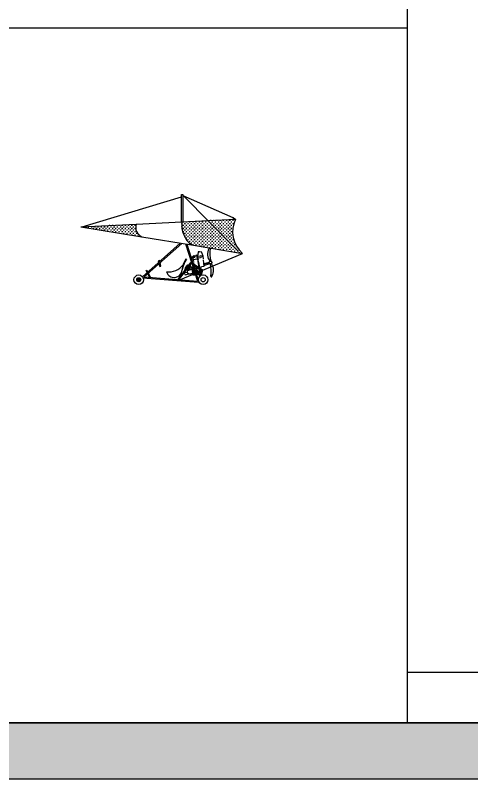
# Model space of a CAD drawing. Header units: millimetres. Extents: x 15433 to 243506, y 235846 to 321695.
# Drawn here: x 139842 to 154049, y 235846 to 259629 of the extents above; entities that cross this region are included whole.
import ezdxf

# ---------------------------------------------------------------- set-up
doc = ezdxf.new("R2010")
doc.units = ezdxf.units.MM
doc.layers.add('www.cad-blocks.net', color=7, linetype='Continuous')

# ---------------------------------------------------------------- blocks, each defined once
blk = doc.blocks.new('A$C2B181C88')
for p, q in [((47, 1802), (3133, 2738)), ((3133, 2807), (3174, 2807)), ((3133, 1968), (3133, 2807)), ((3174, 2807), (3174, 1955)), ((3174, 2787), (4881, 1058)), ((3174, 2770), (4737, 2091)), ((1722, 1884), (3147, 1954)), ((3147, 1954), (4814, 2036)), ((4737, 2091), (4766, 2033)), ((4737, 2091), (4811, 2035)), ((0, 1800), (1722, 1884)), ((0, 1800), (1900, 1488)), ((1900, 1488), (3451, 1233)), ((1922, 242), (3096, 1290)), ((1971, 238), (3142, 1284)), ((3261, 1269), (3628, 111)), ((3299, 1264), (3665, 108)), ((3451, 1233), (5038, 972)), ((3031, 128), (5038, 972)), ((3657, 1017), (3641, 931)), ((3699, 1024), (3657, 1017)), ((3699, 1024), (3742, 1029)), ((3742, 1029), (3783, 946)), ((2452, 754), (2404, 730)), ((2404, 730), (2418, 685)), ((2460, 722), (2452, 754)), ((3270, 803), (3285, 788)), ((3489, 831), (3496, 777)), ((3496, 777), (3626, 800)), ((3496, 777), (3506, 715)), ((3497, 899), (3497, 885)), ((3497, 885), (3549, 885)), ((3525, 849), (3500, 849)), ((3507, 885), (3507, 873)), ((3507, 873), (3539, 872)), ((3539, 872), (3539, 885)), ((3549, 885), (3548, 899)), ((3606, 914), (3635, 750)), ((3607, 908), (3641, 931)), ((3612, 884), (3637, 905)), ((3637, 905), (3633, 885)), ((3633, 885), (3653, 755)), ((3636, 881), (3717, 893)), ((3641, 931), (3637, 905)), ((3640, 726), (3676, 519)), ((3643, 838), (3721, 848)), ((3658, 731), (3692, 539)), ((3800, 885), (3718, 893)), ((3799, 860), (3721, 848)), ((3783, 946), (3794, 903)), ((3794, 903), (3801, 890)), ((3801, 890), (3810, 799)), ((3813, 774), (3834, 559)), ((2430, 648), (2457, 562)), ((2457, 562), (2495, 576)), ((2495, 576), (2469, 683)), ((3030, 157), (3430, 690)), ((3060, 154), (3429, 647)), ((3262, 547), (3216, 398)), ((3298, 537), (3262, 547)), ((3284, 596), (3302, 520)), ((3293, 601), (3310, 530)), ((3302, 606), (3318, 540)), ((3310, 488), (3322, 436)), ((3311, 611), (3326, 551)), ((3318, 498), (3332, 438)), ((3321, 615), (3333, 561)), ((3325, 509), (3342, 441)), ((3329, 623), (3341, 572)), ((3333, 519), (3351, 443)), ((3339, 625), (3349, 582)), ((3341, 530), (3361, 445)), ((3348, 628), (3357, 592)), ((3349, 540), (3355, 514)), ((3351, 513), (3377, 519)), ((3367, 447), (3351, 513)), ((3357, 550), (3365, 516)), ((3358, 630), (3365, 603)), ((3364, 561), (3374, 518)), ((3368, 632), (3372, 613)), ((3372, 571), (3397, 467)), ((3377, 519), (3387, 465)), ((3378, 634), (3380, 624)), ((3380, 582), (3391, 535)), ((3387, 637), (3388, 634)), ((3387, 465), (3489, 489)), ((3388, 592), (3398, 548)), ((3388, 460), (3486, 483)), ((3392, 519), (3404, 469)), ((3396, 602), (3407, 555)), ((3403, 613), (3417, 557)), ((3466, 622), (3409, 662)), ((3449, 677), (3430, 690)), ((3447, 530), (3458, 482)), ((3475, 551), (3488, 551)), ((3475, 485), (3475, 551)), ((3486, 483), (3490, 469)), ((3489, 489), (3493, 475)), ((3493, 475), (3511, 478)), ((3784, 445), (3495, 644)), ((3510, 690), (3519, 628)), ((3745, 429), (3513, 590)), ((3525, 551), (3547, 551)), ((3527, 580), (3531, 551)), ((3546, 485), (3553, 487)), ((3547, 480), (3554, 482)), ((3553, 489), (3557, 540)), ((3609, 501), (3553, 489)), ((3605, 495), (3554, 484)), ((3626, 384), (3605, 495)), ((3632, 380), (3609, 501)), ((3692, 539), (3765, 548)), ((3834, 559), (3762, 548)), ((3823, 651), (4000, 693)), ((3830, 638), (4000, 690)), ((3831, 591), (4016, 654)), ((1971, 238), (3628, 111)), ((2038, 442), (2052, 446)), ((2070, 374), (2038, 442)), ((2052, 446), (2085, 387)), ((2139, 230), (2086, 341)), ((2102, 355), (2173, 225)), ((3314, 378), (3222, 368)), ((3222, 366), (3248, 302)), ((3248, 302), (3361, 334)), ((3316, 435), (3367, 447)), ((3343, 441), (3343, 441)), ((3420, 343), (3491, 360)), ((3421, 338), (3497, 356)), ((3473, 447), (3515, 454)), ((3491, 360), (3473, 447)), ((3479, 443), (3511, 449)), ((3497, 356), (3479, 443)), ((3489, 434), (3507, 347)), ((3490, 469), (3513, 474)), ((3504, 437), (3519, 362)), ((3511, 449), (3531, 362)), ((3515, 454), (3535, 368)), ((3517, 339), (3560, 339)), ((3529, 354), (3551, 354)), ((3531, 362), (3547, 365)), ((3535, 368), (3546, 370)), ((3580, 376), (3626, 384)), ((3582, 371), (3632, 380)), ((3685, 471), (3712, 319)), ((3745, 429), (3696, 249)), ((3784, 445), (3744, 285)), ((1804, 150), (1741, 151)), ((1804, 150), (1758, 106)), ((1804, 150), (1760, 195)), ((1804, 150), (1803, 87)), ((1804, 150), (1805, 213)), ((1804, 150), (1849, 194)), ((1804, 150), (1848, 105)), ((1804, 150), (1867, 149)), ((1920, 207), (3662, 73))]:
    blk.add_line(p, q)
at = {"color": 0}
for p, q in [((3143, 1881), (3143, 1906)), ((3205, 1943), (3180, 1943)), ((3193, 1931), (3193, 1956)), ((3243, 1881), (3243, 1906)), ((3305, 1943), (3280, 1943)), ((3293, 1931), (3293, 1956)), ((3343, 1881), (3343, 1906)), ((3405, 1943), (3380, 1943)), ((3393, 1931), (3393, 1956)), ((3443, 1881), (3443, 1906)), ((3505, 1943), (3480, 1943)), ((3493, 1931), (3493, 1956)), ((3543, 1881), (3543, 1906)), ((3605, 1943), (3580, 1943)), ((3593, 1931), (3593, 1956)), ((3643, 1881), (3643, 1906)), ((3705, 1943), (3680, 1943)), ((3693, 1931), (3693, 1956)), ((3743, 1981), (3743, 1983)), ((3743, 1881), (3743, 1906)), ((3805, 1943), (3780, 1943)), ((3793, 1931), (3793, 1956)), ((3843, 1981), (3843, 1988)), ((3843, 1881), (3843, 1906)), ((3905, 1943), (3880, 1943)), ((3893, 1931), (3893, 1956)), ((3943, 1981), (3943, 1993)), ((3943, 1881), (3943, 1906)), ((3955, 1993), (3949, 1993)), ((4005, 1943), (3980, 1943)), ((3993, 1931), (3993, 1956)), ((4055, 1993), (4030, 1993)), ((4043, 1981), (4043, 1998)), ((4043, 1881), (4043, 1906)), ((4105, 1943), (4080, 1943)), ((4093, 1931), (4093, 1956)), ((4155, 1993), (4130, 1993)), ((4143, 1981), (4143, 2003)), ((4143, 1881), (4143, 1906)), ((4205, 1943), (4180, 1943)), ((4193, 1931), (4193, 1956)), ((4255, 1993), (4230, 1993)), ((4243, 1981), (4243, 2006)), ((4243, 1881), (4243, 1906)), ((4305, 1943), (4280, 1943)), ((4293, 1931), (4293, 1956)), ((4355, 1993), (4330, 1993)), ((4343, 1981), (4343, 2006)), ((4343, 1881), (4343, 1906)), ((4405, 1943), (4380, 1943)), ((4393, 1931), (4393, 1956)), ((4455, 1993), (4430, 1993)), ((4443, 1981), (4443, 2006)), ((4443, 1881), (4443, 1906)), ((4505, 1943), (4480, 1943)), ((4493, 1931), (4493, 1956)), ((4555, 1993), (4530, 1993)), ((4543, 1981), (4543, 2006)), ((4543, 1881), (4543, 1906)), ((4605, 1943), (4580, 1943)), ((4593, 1931), (4593, 1956)), ((4655, 1993), (4630, 1993)), ((4643, 1981), (4643, 2006)), ((4643, 1881), (4643, 1906)), ((4705, 1943), (4680, 1943)), ((4693, 1931), (4693, 1956)), ((4755, 1993), (4730, 1993)), ((4743, 1981), (4743, 2006)), ((4743, 1881), (4743, 1906)), ((4793, 2031), (4793, 2035)), ((55, 1793), (40, 1793)), ((43, 1793), (43, 1802)), ((155, 1793), (130, 1793)), ((143, 1781), (143, 1806)), ((255, 1793), (230, 1793)), ((243, 1781), (243, 1806)), ((293, 1752), (293, 1756)), ((355, 1793), (330, 1793)), ((343, 1781), (343, 1806)), ((405, 1743), (380, 1743)), ((393, 1735), (393, 1756)), ((455, 1793), (430, 1793)), ((443, 1781), (443, 1806)), ((505, 1743), (480, 1743)), ((493, 1731), (493, 1756)), ((555, 1793), (530, 1793)), ((543, 1781), (543, 1806)), ((605, 1743), (580, 1743)), ((593, 1731), (593, 1756)), ((655, 1793), (630, 1793)), ((643, 1781), (643, 1806)), ((643, 1694), (643, 1706)), ((655, 1693), (649, 1693)), ((705, 1743), (680, 1743)), ((693, 1831), (693, 1834)), ((693, 1731), (693, 1756)), ((755, 1793), (730, 1793)), ((755, 1693), (730, 1693)), ((743, 1781), (743, 1806)), ((743, 1681), (743, 1706)), ((805, 1743), (780, 1743)), ((793, 1831), (793, 1839)), ((793, 1731), (793, 1756)), ((855, 1793), (830, 1793)), ((855, 1693), (830, 1693)), ((843, 1781), (843, 1806)), ((843, 1681), (843, 1706)), ((905, 1743), (880, 1743)), ((905, 1843), (886, 1843)), ((893, 1831), (893, 1844)), ((893, 1731), (893, 1756)), ((955, 1793), (930, 1793)), ((955, 1693), (930, 1693)), ((943, 1781), (943, 1806)), ((943, 1681), (943, 1706)), ((1005, 1843), (980, 1843)), ((1005, 1743), (980, 1743)), ((993, 1831), (993, 1849)), ((993, 1731), (993, 1756)), ((1055, 1793), (1030, 1793)), ((1055, 1693), (1030, 1693)), ((1043, 1781), (1043, 1806)), ((1043, 1681), (1043, 1706)), ((1105, 1843), (1080, 1843)), ((1105, 1743), (1080, 1743)), ((1093, 1831), (1093, 1854)), ((1093, 1731), (1093, 1756)), ((1155, 1793), (1130, 1793)), ((1155, 1693), (1130, 1693)), ((1143, 1781), (1143, 1806)), ((1143, 1681), (1143, 1706)), ((1205, 1843), (1180, 1843)), ((1205, 1743), (1180, 1743)), ((1193, 1831), (1193, 1856)), ((1193, 1731), (1193, 1756)), ((1255, 1793), (1230, 1793)), ((1255, 1693), (1230, 1693)), ((1243, 1781), (1243, 1806)), ((1243, 1681), (1243, 1706)), ((1305, 1843), (1280, 1843)), ((1305, 1743), (1280, 1743)), ((1293, 1831), (1293, 1856)), ((1293, 1731), (1293, 1756)), ((1355, 1793), (1330, 1793)), ((1355, 1693), (1330, 1693)), ((1343, 1781), (1343, 1806)), ((1343, 1681), (1343, 1706)), ((1405, 1843), (1380, 1843)), ((1405, 1743), (1380, 1743)), ((1393, 1831), (1393, 1856)), ((1393, 1731), (1393, 1756)), ((1455, 1793), (1430, 1793)), ((1455, 1693), (1430, 1693)), ((1443, 1781), (1443, 1806)), ((1443, 1681), (1443, 1706)), ((1505, 1843), (1480, 1843)), ((1505, 1743), (1480, 1743)), ((1493, 1831), (1493, 1856)), ((1493, 1731), (1493, 1756)), ((1555, 1793), (1530, 1793)), ((1555, 1693), (1530, 1693)), ((1543, 1781), (1543, 1806)), ((1543, 1681), (1543, 1706)), ((1605, 1843), (1580, 1843)), ((1605, 1743), (1580, 1743)), ((1593, 1831), (1593, 1856)), ((1593, 1731), (1593, 1756)), ((1655, 1793), (1630, 1793)), ((1655, 1693), (1630, 1693)), ((1643, 1781), (1643, 1806)), ((1643, 1681), (1643, 1706)), ((1705, 1843), (1680, 1843)), ((1705, 1743), (1680, 1743)), ((1693, 1831), (1693, 1856)), ((1693, 1731), (1693, 1756)), ((3155, 1893), (3142, 1893)), ((3143, 1803), (3143, 1806)), ((3155, 1793), (3143, 1793)), ((3205, 1843), (3180, 1843)), ((3205, 1743), (3180, 1743)), ((3193, 1831), (3193, 1856)), ((3193, 1731), (3193, 1756)), ((3255, 1893), (3230, 1893)), ((3255, 1793), (3230, 1793)), ((3255, 1693), (3230, 1693)), ((3243, 1781), (3243, 1806)), ((3243, 1681), (3243, 1706)), ((3305, 1843), (3280, 1843)), ((3305, 1743), (3280, 1743)), ((3293, 1831), (3293, 1856)), ((3293, 1731), (3293, 1756)), ((3355, 1893), (3330, 1893)), ((3355, 1793), (3330, 1793)), ((3355, 1693), (3330, 1693)), ((3343, 1781), (3343, 1806)), ((3343, 1681), (3343, 1706)), ((3405, 1843), (3380, 1843)), ((3405, 1743), (3380, 1743)), ((3393, 1831), (3393, 1856)), ((3393, 1731), (3393, 1756)), ((3455, 1893), (3430, 1893)), ((3455, 1793), (3430, 1793)), ((3455, 1693), (3430, 1693)), ((3443, 1781), (3443, 1806)), ((3443, 1681), (3443, 1706)), ((3505, 1843), (3480, 1843)), ((3505, 1743), (3480, 1743)), ((3493, 1831), (3493, 1856)), ((3493, 1731), (3493, 1756)), ((3555, 1893), (3530, 1893)), ((3555, 1793), (3530, 1793)), ((3555, 1693), (3530, 1693)), ((3543, 1781), (3543, 1806)), ((3543, 1681), (3543, 1706)), ((3605, 1843), (3580, 1843)), ((3605, 1743), (3580, 1743)), ((3593, 1831), (3593, 1856)), ((3593, 1731), (3593, 1756)), ((3655, 1893), (3630, 1893)), ((3655, 1793), (3630, 1793)), ((3655, 1693), (3630, 1693)), ((3643, 1781), (3643, 1806)), ((3643, 1681), (3643, 1706)), ((3705, 1843), (3680, 1843)), ((3705, 1743), (3680, 1743)), ((3693, 1831), (3693, 1856)), ((3693, 1731), (3693, 1756)), ((3755, 1893), (3730, 1893)), ((3755, 1793), (3730, 1793)), ((3755, 1693), (3730, 1693)), ((3743, 1781), (3743, 1806)), ((3743, 1681), (3743, 1706)), ((3805, 1843), (3780, 1843)), ((3805, 1743), (3780, 1743)), ((3793, 1831), (3793, 1856)), ((3793, 1731), (3793, 1756)), ((3855, 1893), (3830, 1893)), ((3855, 1793), (3830, 1793)), ((3855, 1693), (3830, 1693)), ((3843, 1781), (3843, 1806)), ((3843, 1681), (3843, 1706)), ((3905, 1843), (3880, 1843)), ((3905, 1743), (3880, 1743)), ((3893, 1831), (3893, 1856)), ((3893, 1731), (3893, 1756)), ((3955, 1893), (3930, 1893)), ((3955, 1793), (3930, 1793)), ((3955, 1693), (3930, 1693)), ((3943, 1781), (3943, 1806)), ((3943, 1681), (3943, 1706)), ((4005, 1843), (3980, 1843)), ((4005, 1743), (3980, 1743)), ((3993, 1831), (3993, 1856)), ((3993, 1731), (3993, 1756)), ((4055, 1893), (4030, 1893)), ((4055, 1793), (4030, 1793)), ((4055, 1693), (4030, 1693)), ((4043, 1781), (4043, 1806)), ((4043, 1681), (4043, 1706)), ((4105, 1843), (4080, 1843)), ((4105, 1743), (4080, 1743)), ((4093, 1831), (4093, 1856)), ((4093, 1731), (4093, 1756)), ((4155, 1893), (4130, 1893)), ((4155, 1793), (4130, 1793)), ((4155, 1693), (4130, 1693)), ((4143, 1781), (4143, 1806)), ((4143, 1681), (4143, 1706)), ((4205, 1843), (4180, 1843)), ((4205, 1743), (4180, 1743)), ((4193, 1831), (4193, 1856)), ((4193, 1731), (4193, 1756)), ((4255, 1893), (4230, 1893)), ((4255, 1793), (4230, 1793)), ((4255, 1693), (4230, 1693)), ((4243, 1781), (4243, 1806)), ((4243, 1681), (4243, 1706)), ((4305, 1843), (4280, 1843)), ((4305, 1743), (4280, 1743)), ((4293, 1831), (4293, 1856)), ((4293, 1731), (4293, 1756)), ((4355, 1893), (4330, 1893)), ((4355, 1793), (4330, 1793)), ((4355, 1693), (4330, 1693)), ((4343, 1781), (4343, 1806)), ((4343, 1681), (4343, 1706)), ((4405, 1843), (4380, 1843)), ((4405, 1743), (4380, 1743)), ((4393, 1831), (4393, 1856)), ((4393, 1731), (4393, 1756)), ((4455, 1893), (4430, 1893)), ((4455, 1793), (4430, 1793)), ((4455, 1693), (4430, 1693)), ((4443, 1781), (4443, 1806)), ((4443, 1681), (4443, 1706)), ((4505, 1843), (4480, 1843)), ((4505, 1743), (4480, 1743)), ((4493, 1831), (4493, 1856)), ((4493, 1731), (4493, 1756)), ((4555, 1893), (4530, 1893)), ((4555, 1793), (4530, 1793)), ((4555, 1693), (4530, 1693)), ((4543, 1781), (4543, 1806)), ((4543, 1681), (4543, 1706)), ((4605, 1843), (4580, 1843)), ((4605, 1743), (4580, 1743)), ((4593, 1831), (4593, 1856)), ((4593, 1731), (4593, 1756)), ((4655, 1893), (4630, 1893)), ((4655, 1793), (4630, 1793)), ((4655, 1693), (4630, 1693)), ((4643, 1781), (4643, 1806)), ((4643, 1681), (4643, 1706)), ((4705, 1843), (4680, 1843)), ((4705, 1743), (4680, 1743)), ((4693, 1831), (4693, 1856)), ((4693, 1731), (4693, 1756)), ((4755, 1893), (4730, 1893)), ((4736, 1793), (4730, 1793)), ((893, 1653), (893, 1656)), ((1005, 1643), (980, 1643)), ((993, 1637), (993, 1656)), ((1105, 1643), (1080, 1643)), ((1093, 1631), (1093, 1656)), ((1205, 1643), (1180, 1643)), ((1193, 1631), (1193, 1656)), ((1243, 1596), (1243, 1606)), ((1305, 1643), (1280, 1643)), ((1293, 1631), (1293, 1656)), ((1355, 1593), (1330, 1593)), ((1343, 1581), (1343, 1606)), ((1405, 1643), (1380, 1643)), ((1393, 1631), (1393, 1656)), ((1455, 1593), (1430, 1593)), ((1443, 1581), (1443, 1606)), ((1505, 1643), (1480, 1643)), ((1493, 1631), (1493, 1656)), ((1493, 1555), (1493, 1556)), ((1555, 1593), (1530, 1593)), ((1543, 1581), (1543, 1606)), ((1605, 1643), (1580, 1643)), ((1605, 1543), (1580, 1543)), ((1593, 1631), (1593, 1656)), ((1593, 1538), (1593, 1556)), ((1655, 1593), (1630, 1593)), ((1643, 1581), (1643, 1606)), ((1705, 1643), (1680, 1643)), ((1705, 1543), (1680, 1543)), ((1693, 1631), (1693, 1656)), ((1693, 1531), (1693, 1556)), ((1755, 1593), (1730, 1593)), ((1743, 1581), (1743, 1606)), ((1805, 1543), (1780, 1543)), ((1793, 1531), (1793, 1556)), ((1843, 1497), (1843, 1506)), ((3205, 1643), (3180, 1643)), ((3193, 1631), (3193, 1656)), ((3255, 1593), (3230, 1593)), ((3255, 1493), (3231, 1493)), ((3243, 1581), (3243, 1606)), ((3243, 1481), (3243, 1506)), ((3305, 1643), (3280, 1643)), ((3305, 1543), (3280, 1543)), ((3305, 1443), (3280, 1443)), ((3293, 1631), (3293, 1656)), ((3293, 1531), (3293, 1556)), ((3293, 1431), (3293, 1456)), ((3355, 1593), (3330, 1593)), ((3355, 1493), (3330, 1493)), ((3343, 1581), (3343, 1606)), ((3343, 1481), (3343, 1506)), ((3405, 1643), (3380, 1643)), ((3405, 1543), (3380, 1543)), ((3405, 1443), (3380, 1443)), ((3393, 1631), (3393, 1656)), ((3393, 1531), (3393, 1556)), ((3393, 1431), (3393, 1456)), ((3455, 1593), (3430, 1593)), ((3455, 1493), (3430, 1493)), ((3443, 1581), (3443, 1606)), ((3443, 1481), (3443, 1506)), ((3505, 1643), (3480, 1643)), ((3505, 1543), (3480, 1543)), ((3505, 1443), (3480, 1443)), ((3493, 1631), (3493, 1656)), ((3493, 1531), (3493, 1556)), ((3493, 1431), (3493, 1456)), ((3555, 1593), (3530, 1593)), ((3555, 1493), (3530, 1493)), ((3543, 1581), (3543, 1606)), ((3543, 1481), (3543, 1506)), ((3605, 1643), (3580, 1643)), ((3605, 1543), (3580, 1543)), ((3605, 1443), (3580, 1443)), ((3593, 1631), (3593, 1656)), ((3593, 1531), (3593, 1556)), ((3593, 1431), (3593, 1456)), ((3655, 1593), (3630, 1593)), ((3655, 1493), (3630, 1493)), ((3643, 1581), (3643, 1606)), ((3643, 1481), (3643, 1506)), ((3705, 1643), (3680, 1643)), ((3705, 1543), (3680, 1543)), ((3705, 1443), (3680, 1443)), ((3693, 1631), (3693, 1656)), ((3693, 1531), (3693, 1556)), ((3693, 1431), (3693, 1456)), ((3755, 1593), (3730, 1593)), ((3755, 1493), (3730, 1493)), ((3743, 1581), (3743, 1606)), ((3743, 1481), (3743, 1506)), ((3805, 1643), (3780, 1643)), ((3805, 1543), (3780, 1543)), ((3805, 1443), (3780, 1443)), ((3793, 1631), (3793, 1656)), ((3793, 1531), (3793, 1556)), ((3793, 1431), (3793, 1456)), ((3855, 1593), (3830, 1593)), ((3855, 1493), (3830, 1493)), ((3843, 1581), (3843, 1606)), ((3843, 1481), (3843, 1506)), ((3905, 1643), (3880, 1643)), ((3905, 1543), (3880, 1543)), ((3905, 1443), (3880, 1443)), ((3893, 1631), (3893, 1656)), ((3893, 1531), (3893, 1556)), ((3893, 1431), (3893, 1456)), ((3955, 1593), (3930, 1593)), ((3955, 1493), (3930, 1493)), ((3943, 1581), (3943, 1606)), ((3943, 1481), (3943, 1506)), ((4005, 1643), (3980, 1643)), ((4005, 1543), (3980, 1543)), ((4005, 1443), (3980, 1443)), ((3993, 1631), (3993, 1656)), ((3993, 1531), (3993, 1556)), ((3993, 1431), (3993, 1456)), ((4055, 1593), (4030, 1593)), ((4055, 1493), (4030, 1493)), ((4043, 1581), (4043, 1606)), ((4043, 1481), (4043, 1506)), ((4105, 1643), (4080, 1643)), ((4105, 1543), (4080, 1543)), ((4105, 1443), (4080, 1443)), ((4093, 1631), (4093, 1656)), ((4093, 1531), (4093, 1556)), ((4093, 1431), (4093, 1456)), ((4155, 1593), (4130, 1593)), ((4155, 1493), (4130, 1493)), ((4143, 1581), (4143, 1606)), ((4143, 1481), (4143, 1506)), ((4205, 1643), (4180, 1643)), ((4205, 1543), (4180, 1543)), ((4205, 1443), (4180, 1443)), ((4193, 1631), (4193, 1656)), ((4193, 1531), (4193, 1556)), ((4193, 1431), (4193, 1456)), ((4255, 1593), (4230, 1593)), ((4255, 1493), (4230, 1493)), ((4243, 1581), (4243, 1606)), ((4243, 1481), (4243, 1506)), ((4305, 1643), (4280, 1643)), ((4305, 1543), (4280, 1543)), ((4305, 1443), (4280, 1443)), ((4293, 1631), (4293, 1656)), ((4293, 1531), (4293, 1556)), ((4293, 1431), (4293, 1456)), ((4355, 1593), (4330, 1593)), ((4355, 1493), (4330, 1493)), ((4343, 1581), (4343, 1606)), ((4343, 1481), (4343, 1506)), ((4405, 1643), (4380, 1643)), ((4405, 1543), (4380, 1543)), ((4405, 1443), (4380, 1443)), ((4393, 1631), (4393, 1656)), ((4393, 1531), (4393, 1556)), ((4393, 1431), (4393, 1456)), ((4455, 1593), (4430, 1593)), ((4455, 1493), (4430, 1493)), ((4443, 1581), (4443, 1606)), ((4443, 1481), (4443, 1506)), ((4505, 1643), (4480, 1643)), ((4505, 1543), (4480, 1543)), ((4505, 1443), (4480, 1443)), ((4493, 1631), (4493, 1656)), ((4493, 1531), (4493, 1556)), ((4493, 1431), (4493, 1456)), ((4555, 1593), (4530, 1593)), ((4555, 1493), (4530, 1493)), ((4543, 1581), (4543, 1606)), ((4543, 1481), (4543, 1506)), ((4605, 1643), (4580, 1643)), ((4605, 1543), (4580, 1543)), ((4605, 1443), (4580, 1443)), ((4593, 1631), (4593, 1656)), ((4593, 1531), (4593, 1556)), ((4593, 1431), (4593, 1456)), ((4655, 1593), (4630, 1593)), ((4655, 1493), (4630, 1493)), ((4643, 1581), (4643, 1606)), ((4643, 1481), (4643, 1506)), ((4705, 1643), (4680, 1643)), ((4705, 1543), (4680, 1543)), ((4705, 1443), (4680, 1443)), ((4693, 1631), (4693, 1656)), ((4693, 1531), (4693, 1556)), ((4693, 1431), (4693, 1456)), ((4736, 1493), (4730, 1493)), ((3355, 1393), (3330, 1393)), ((3343, 1381), (3343, 1406)), ((3405, 1343), (3380, 1343)), ((3393, 1331), (3393, 1356)), ((3455, 1393), (3430, 1393)), ((3455, 1293), (3430, 1293)), ((3443, 1381), (3443, 1406)), ((3443, 1281), (3443, 1306)), ((3505, 1343), (3480, 1343)), ((3505, 1243), (3480, 1243)), ((3493, 1331), (3493, 1356)), ((3493, 1231), (3493, 1256)), ((3555, 1393), (3530, 1393)), ((3555, 1293), (3530, 1293)), ((3543, 1381), (3543, 1406)), ((3543, 1281), (3543, 1306)), ((3605, 1343), (3580, 1343)), ((3605, 1243), (3580, 1243)), ((3593, 1331), (3593, 1356)), ((3593, 1231), (3593, 1256)), ((3655, 1393), (3630, 1393)), ((3655, 1293), (3630, 1293)), ((3643, 1381), (3643, 1406)), ((3643, 1281), (3643, 1306)), ((3643, 1201), (3643, 1206)), ((3705, 1343), (3680, 1343)), ((3705, 1243), (3680, 1243)), ((3693, 1331), (3693, 1356)), ((3693, 1231), (3693, 1256)), ((3755, 1393), (3730, 1393)), ((3755, 1293), (3730, 1293)), ((3755, 1193), (3730, 1193)), ((3743, 1381), (3743, 1406)), ((3743, 1281), (3743, 1306)), ((3743, 1185), (3743, 1206)), ((3805, 1343), (3780, 1343)), ((3805, 1243), (3780, 1243)), ((3793, 1331), (3793, 1356)), ((3793, 1231), (3793, 1256)), ((3855, 1393), (3830, 1393)), ((3855, 1293), (3830, 1293)), ((3855, 1193), (3830, 1193)), ((3843, 1381), (3843, 1406)), ((3843, 1281), (3843, 1306)), ((3843, 1181), (3843, 1206)), ((3905, 1343), (3880, 1343)), ((3905, 1243), (3880, 1243)), ((3893, 1331), (3893, 1356)), ((3893, 1231), (3893, 1256)), ((3955, 1393), (3930, 1393)), ((3955, 1293), (3930, 1293)), ((3955, 1193), (3930, 1193)), ((3943, 1381), (3943, 1406)), ((3943, 1281), (3943, 1306)), ((3943, 1181), (3943, 1206)), ((4005, 1343), (3980, 1343)), ((4005, 1243), (3980, 1243)), ((3993, 1331), (3993, 1356)), ((3993, 1231), (3993, 1256)), ((4055, 1393), (4030, 1393)), ((4055, 1293), (4030, 1293)), ((4055, 1193), (4030, 1193)), ((4043, 1381), (4043, 1406)), ((4043, 1281), (4043, 1306)), ((4043, 1181), (4043, 1206)), ((4105, 1343), (4080, 1343)), ((4105, 1243), (4080, 1243)), ((4093, 1331), (4093, 1356)), ((4093, 1231), (4093, 1256)), ((4155, 1393), (4130, 1393)), ((4155, 1293), (4130, 1293)), ((4155, 1193), (4130, 1193)), ((4143, 1381), (4143, 1406)), ((4143, 1281), (4143, 1306)), ((4143, 1181), (4143, 1206)), ((4205, 1343), (4180, 1343)), ((4205, 1243), (4180, 1243)), ((4193, 1331), (4193, 1356)), ((4193, 1231), (4193, 1256)), ((4255, 1393), (4230, 1393)), ((4255, 1293), (4230, 1293)), ((4255, 1193), (4230, 1193)), ((4243, 1381), (4243, 1406)), ((4243, 1281), (4243, 1306)), ((4243, 1181), (4243, 1206)), ((4305, 1343), (4280, 1343)), ((4305, 1243), (4280, 1243)), ((4293, 1331), (4293, 1356)), ((4293, 1231), (4293, 1256)), ((4355, 1393), (4330, 1393)), ((4355, 1293), (4330, 1293)), ((4355, 1193), (4330, 1193)), ((4343, 1381), (4343, 1406)), ((4343, 1281), (4343, 1306)), ((4343, 1181), (4343, 1206)), ((4405, 1343), (4380, 1343)), ((4405, 1243), (4380, 1243)), ((4393, 1331), (4393, 1356)), ((4393, 1231), (4393, 1256)), ((4455, 1393), (4430, 1393)), ((4455, 1293), (4430, 1293)), ((4455, 1193), (4430, 1193)), ((4443, 1381), (4443, 1406)), ((4443, 1281), (4443, 1306)), ((4443, 1181), (4443, 1206)), ((4505, 1343), (4480, 1343)), ((4505, 1243), (4480, 1243)), ((4493, 1331), (4493, 1356)), ((4493, 1231), (4493, 1256)), ((4555, 1393), (4530, 1393)), ((4555, 1293), (4530, 1293)), ((4555, 1193), (4530, 1193)), ((4543, 1381), (4543, 1406)), ((4543, 1281), (4543, 1306)), ((4543, 1181), (4543, 1206)), ((4605, 1343), (4580, 1343)), ((4605, 1243), (4580, 1243)), ((4593, 1331), (4593, 1356)), ((4593, 1231), (4593, 1256)), ((4655, 1393), (4630, 1393)), ((4655, 1293), (4630, 1293)), ((4655, 1193), (4630, 1193)), ((4643, 1381), (4643, 1406)), ((4643, 1281), (4643, 1306)), ((4643, 1181), (4643, 1206)), ((4705, 1343), (4680, 1343)), ((4705, 1243), (4680, 1243)), ((4693, 1331), (4693, 1356)), ((4693, 1231), (4693, 1256)), ((4755, 1393), (4730, 1393)), ((4755, 1293), (4730, 1293)), ((4755, 1193), (4730, 1193)), ((4743, 1381), (4743, 1406)), ((4743, 1281), (4743, 1306)), ((4743, 1181), (4743, 1206)), ((4805, 1243), (4780, 1243)), ((4793, 1231), (4793, 1256)), ((4849, 1193), (4830, 1193)), ((4843, 1181), (4843, 1203)), ((3993, 1144), (3993, 1156)), ((4005, 1143), (3996, 1143)), ((4105, 1143), (4080, 1143)), ((4093, 1131), (4093, 1156)), ((4205, 1143), (4180, 1143)), ((4193, 1131), (4193, 1156)), ((4243, 1103), (4243, 1106)), ((4305, 1143), (4280, 1143)), ((4293, 1131), (4293, 1156)), ((4355, 1093), (4330, 1093)), ((4343, 1086), (4343, 1106)), ((4405, 1143), (4380, 1143)), ((4393, 1131), (4393, 1156)), ((4455, 1093), (4430, 1093)), ((4443, 1081), (4443, 1106)), ((4505, 1143), (4480, 1143)), ((4493, 1131), (4493, 1156)), ((4555, 1093), (4530, 1093)), ((4543, 1081), (4543, 1106)), ((4605, 1143), (4580, 1143)), ((4593, 1131), (4593, 1156)), ((4593, 1045), (4593, 1056)), ((4605, 1043), (4604, 1043)), ((4655, 1093), (4630, 1093)), ((4643, 1081), (4643, 1106)), ((4705, 1143), (4680, 1143)), ((4705, 1043), (4680, 1043)), ((4693, 1131), (4693, 1156)), ((4693, 1031), (4693, 1056)), ((4755, 1093), (4730, 1093)), ((4743, 1081), (4743, 1106)), ((4805, 1143), (4780, 1143)), ((4805, 1043), (4780, 1043)), ((4793, 1131), (4793, 1156)), ((4793, 1031), (4793, 1056)), ((4855, 1093), (4830, 1093)), ((4843, 1081), (4843, 1106)), ((4843, 1004), (4843, 1006)), ((4881, 1143), (4880, 1143)), ((4905, 1043), (4880, 1043)), ((4893, 1031), (4893, 1056)), ((4955, 993), (4930, 993)), ((4943, 988), (4943, 1006))]:
    blk.add_line(p, q, dxfattribs=at)
for centre, radius in [((3478, 850), 21.8), ((3478, 850), 12.2), ((4040, 686), 40.5), ((3598, 483), 5.32), ((1804, 150), 150), ((3478, 368), 6.24), ((3612, 393), 6.03), ((3809, 150), 150), ((1804, 150), 63.1), ((3809, 150), 66.1)]:
    blk.add_circle(centre, radius)
for centre, radius, start, end in [((3927, 1859), 786, 173.0373, 232.7684), ((5601, 1646), 878, 153.623, 230.1389), ((2041, 1789), 333, 163.4341, 245.0352), ((4299, 947), 356, 151.5643, 219.0339), ((4004, 1120), 17.9, 0.4726, 190.9583), ((5381, 1010), 1363, 175.3788, 192.0379), ((3825, 425), 671, 145.726, 177.4253), ((4186, 238), 1055, 148.5665, 167.7945), ((3524, 944), 51.3, 224.1087, 314.2538), ((3522, 856), 21, 128.0815, 200.2508), ((3528, 884), 35, 264.7421, 351.5265), ((3522, 856), 21, 347.8935, 48.2218), ((3604, 875), 38.9, 86.1214, 180.9638), ((2737, 944), 551, 262.7333, 323.7963), ((3419, 529), 28.2, 3.0306, 200.7611), ((3547, 541), 10, 355.9169, 90), ((2693, 424), 1363, 353.0853, 9.3568), ((3776, 444), 356, 329.2707, 36.0235), ((2906, 467), 248, 196.1609, 357.4253), ((3391, 411), 78.8, 165.6386, 292.4151), ((3514, 352), 51.9, 185.9796, 290.5039), ((3518, 358), 42.5, 189.7336, 292.1102), ((3496, 435), 7.36, 10.2334, 192.4057), ((3517, 349), 10, 191.7025, 270), ((3529, 364), 10, 191.7025, 270), ((3523, 720), 417, 271.256, 275.9139), ((3533, 582), 264, 269.9665, 276.1994), ((3545, 381), 6.22, 131.2829, 263.824), ((3540, 6), 349, 70.219, 82.0243), ((3540, 6), 334, 70.219, 80.7878), ((3533, 582), 264, 283.814, 285.9025), ((3523, 720), 417, 280.7626, 286.2529), ((3612, 375), 60.1, 317.8647, 78.972), ((3614, 373), 37.4, 296.6026, 68.036), ((3708, 412), 108, 237.0045, 281.8211), ((3708, 412), 92.5, 237.0045, 281.8211), ((3728, 314), 7.58, 285.3767, 102.6698), ((4064, 260), 17.9, 178.179, 8.6647)]:
    blk.add_arc(centre, radius, start, end)
blk = doc.blocks.new('FORMAT')
at = {"layer": 'www.cad-blocks.net', "true_color": 0x546d8e}
h = blk.add_hatch(color=155, dxfattribs=at)
h.set_gradient(color1=(68, 68, 68), color2=(84, 109, 142), tint=1)
h.paths.add_polyline_path([(25502, 237591), (25502, 235846), (243506, 235846), (243506, 237591)])
at = {"layer": 'www.cad-blocks.net', "color": 155, "true_color": 0x546d8e}
for p, q in [((152041, 318866), (152041, 237591)), ((25502, 259236), (152041, 259236)), ((152041, 239170), (185538, 239170)), ((243506, 237591), (25502, 237591)), ((25502, 237591), (243506, 237591)), ((25502, 237591), (243506, 237591)), ((25502, 237591), (243506, 237591)), ((25502, 235846), (243506, 235846))]:
    blk.add_line(p, q, dxfattribs=at)

msp = doc.modelspace()

# ---------------------------------------------------------------- block references
msp.add_blockref('A$C2B181C88', (141881, 251240))
at = {"layer": 'www.cad-blocks.net'}
msp.add_blockref('FORMAT', (0, 0), dxfattribs=at)

doc.saveas('drawing.dxf')
